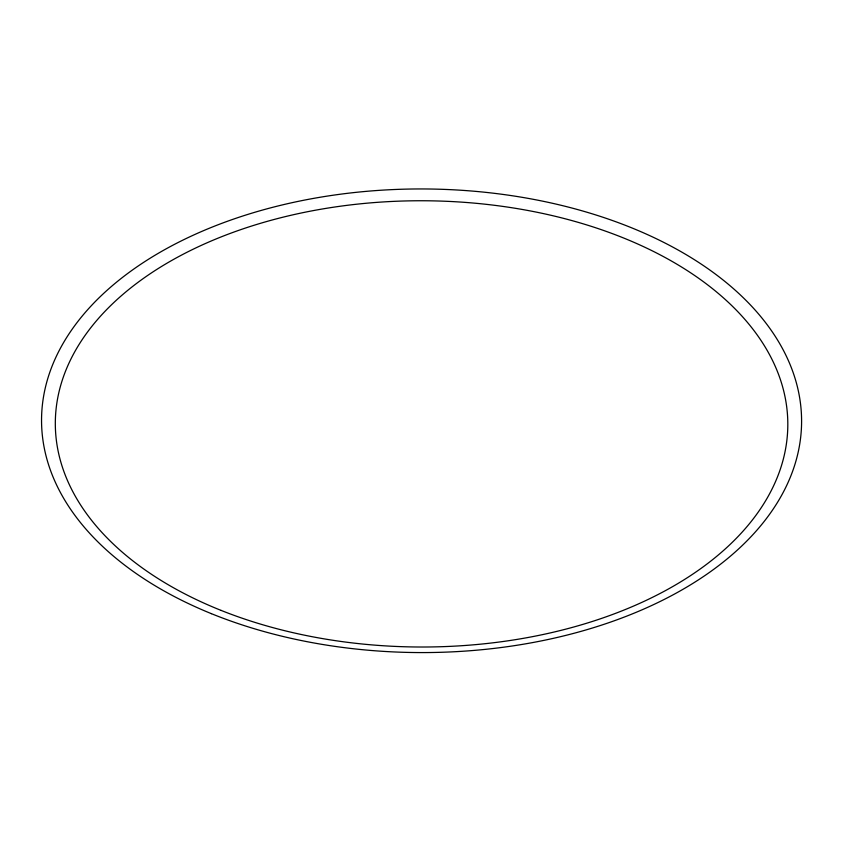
<?xml version="1.0" encoding="UTF-8"?>
<svg xmlns="http://www.w3.org/2000/svg" width="843" height="843" viewBox="0 0 843 843"><rect width="100%" height="100%" fill="white"/><g stroke="black" fill="none" stroke-linecap="round" stroke-linejoin="round"><path stroke-width="1.26" d="M211.351 613.651A380.024 231.814 0.1 0 0 800.85 435.662A380.024 231.814 0.1 0 0 252.489 212.973A380.024 231.814 0.1 0 0 211.351 613.651M221.056 610.385A366.252 223.132 0.1 0 0 787.246 436.706A366.252 223.132 0.1 0 0 256.377 224.554A366.252 223.132 0.1 0 0 221.056 610.385"/></g></svg>
